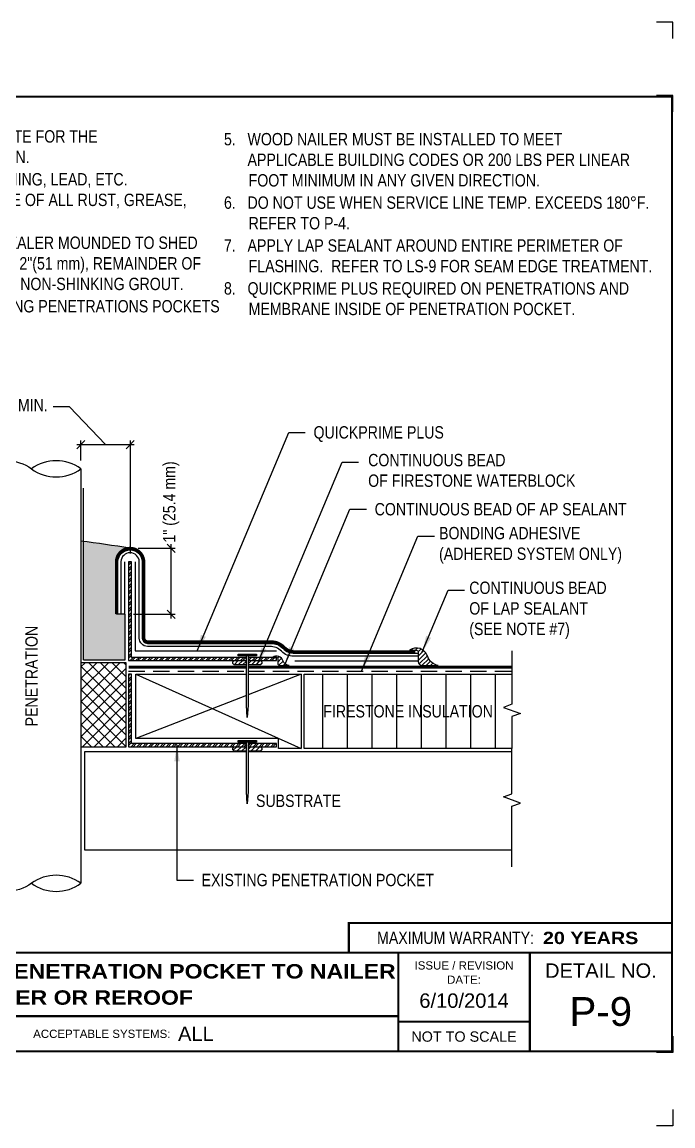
# Model space of a CAD drawing. Header units: inches. Extents: x 99.4 to 119.5, y -301 to -284.2.
# Drawn here: x 109.59 to 119.48, y -301 to -284.24 of the extents above; entities that cross this region are included whole.
import ezdxf
from ezdxf.enums import TextEntityAlignment as Align

# ---------------------------------------------------------------- set-up
doc = ezdxf.new("R2010")
doc.units = ezdxf.units.IN
doc.header["$MEASUREMENT"] = 0
doc.linetypes.add('HIDDEN', pattern=[0.375, 0.25, -0.125])
doc.layers.get('0').update_dxf_attribs({"linetype": 'CONTINUOUS'})
doc.layers.get('DEFPOINTS').update_dxf_attribs({"linetype": 'CONTINUOUS'})
for name, color, linetype in [('FSBP-ACCESSORY-OTHER', 7, 'CONTINUOUS'), ('FSBP-ADHESIVE', 1, 'HIDDEN'), ('FSBP-ANNO-NOTE', 7, 'CONTINUOUS'), ('FSBP-INSULATION', 7, 'CONTINUOUS'), ('FSBP-MEMBRANE', 7, 'CONTINUOUS'), ('FSBP-OTHER', 7, 'CONTINUOUS'), ('FSBP-SEALANTS', 1, 'CONTINUOUS'), ('FSBP-SUBSTRATE-GENERIC', 9, 'CONTINUOUS'), ('FSBP-TTLB', 7, 'CONTINUOUS'), ('FSBP-TTLB-BORDER', 7, 'CONTINUOUS'), ('FSBP-TTLB-TEXT', 7, 'CONTINUOUS'), ('FSBP-WOOD', 7, 'CONTINUOUS')]:
    doc.layers.add(name, color=color, linetype=linetype)
doc.styles.add('FSBP_ARIAL', font='arial.ttf')
doc.styles.add('FSBP_ARIAL_BOLD', font='')
doc.styles.add('FSBP_ARIAL_NAR', font='ARIALN.TTF')
doc.styles.get('FSBP_ARIAL_BOLD').set_extended_font_data('Arial Black')
doc.linetypes.add('ZIGZAG', pattern='A,0.0001,-0.2,[131,ltypeshp.shx,S=0.2,R=0,X=-0.2,Y=0],-0.4,[131,ltypeshp.shx,S=0.2,R=180,X=0.2,Y=0],-0.2', length=0.8001)
doc.dimstyles.new('FSBP-DIM', dxfattribs={"dimtxt": 0.1875, "dimasz": 0.125, "dimexe": 0.0625, "dimexo": 0.125, "dimgap": 0.125, "dimtad": 0, "dimdec": 0, "dimzin": 1, "dimdsep": 46, "dimlunit": 4, "dimtxsty": 'FSBP_ARIAL_NAR', "dimblk": 'OBLIQUE', "dimcen": 0.09375, "dimdle": 0.0625, "dimclrd": 256, "dimclre": 256, "dimclrt": 256, "dimadec": 0, "dimazin": 0, "dimtfac": 1, "dimtdec": 0, "dimtmove": 1, "dimatfit": 3, "dimfxl": 1, "dimtolj": 1, "dimtzin": 0, "dimlwd": -1, "dimlwe": -1, "dimarcsym": 0})
doc.dimstyles.new('FSBP-LEADER', dxfattribs={"dimtxt": 0.1875, "dimasz": 0.25, "dimexe": 0.0625, "dimexo": 0.125, "dimgap": 0.125, "dimtad": 0, "dimtih": 1, "dimtoh": 1, "dimdec": 4, "dimzin": 0, "dimdsep": 46, "dimlunit": 4, "dimtxsty": 'FSBP_ARIAL_NAR', "dimcen": 0.09375, "dimclrd": 256, "dimclre": 256, "dimclrt": 256, "dimadec": 0, "dimazin": 0, "dimtfac": 1, "dimtdec": 4, "dimtofl": 0, "dimtmove": 0, "dimatfit": 3, "dimfxl": 1, "dimtolj": 1, "dimtzin": 0, "dimlwd": -1, "dimlwe": -1, "dimarcsym": 0})
pattern_1 = [(45, (-176.4687499999998, -143.6076696362825), (-0.04419417382415922, 0.04419417382415922), []), (45, (-176.4687499999998, -143.5764196362825), (-0.04419417382415922, 0.04419417382415922), [])]

# ---------------------------------------------------------------- blocks, each defined once
blk = doc.blocks.new('_OBLIQUE')
at = {"color": 0, "linetype": 'ByBlock'}
blk.add_line((-0.5, -0.5), (0.5, 0.5), dxfattribs=at)
blk = doc.blocks.new('*D3')
at = {"layer": 'DEFPOINTS', "color": 0, "transparency": 16777216}
for p in [(106.7320842368251, -290.6531083208092), (107.48007737547, -291.0222582717101), (106.7320842368251, -292.4315688705128)]:
    blk.add_point(p, dxfattribs=at)
at = {"layer": 'FSBP-ANNO-NOTE', "transparency": 16777216}
for p, q in [((107.1060808061476, -290.6531083208092), (107.8550773754701, -290.0822673143712)), ((107.8550773754701, -290.0822673143712), (108.1050773754701, -290.0822673143712)), ((106.7320842368251, -292.3065688705128), (106.7320842368251, -290.5906083208092)), ((107.48007737547, -290.8972582717101), (107.48007737547, -290.5906083208092)), ((107.54257737547, -290.6531083208092), (106.6695842368251, -290.6531083208092))]:
    blk.add_line(p, q, dxfattribs=at)
at = {"layer": 'FSBP-ANNO-NOTE', "transparency": 16777216, "xscale": 0.125, "yscale": 0.125, "zscale": 0.125, "rotation": 180}
blk.add_blockref('_OBLIQUE', (106.7320842368251, -290.6531083208092), dxfattribs=at)
at = {"layer": 'FSBP-ANNO-NOTE', "transparency": 16777216, "xscale": 0.125, "yscale": 0.125, "zscale": 0.125}
blk.add_blockref('_OBLIQUE', (107.48007737547, -290.6531083208092), dxfattribs=at)
at = {"layer": 'FSBP-ANNO-NOTE', "transparency": 16777216, "insert": (108.2300773754701, -290.0822673143712), "char_height": 0.1875, "attachment_point": 4, "style": 'FSBP_ARIAL_NAR'}
blk.add_mtext('\\A1;1" (25.4 mm) MIN.', dxfattribs=at)
blk = doc.blocks.new('*D4')
at = {"layer": 'DEFPOINTS', "color": 0, "transparency": 16777216}
for p in [(111.2284788806869, -292.2287827526421), (111.85282725302, -292.2287827526421), (111.1552284106158, -293.2305717464915)]:
    blk.add_point(p, dxfattribs=at)
at = {"layer": 'FSBP-ANNO-NOTE', "transparency": 16777216}
for p, q in [((111.3534788806869, -292.2287827526421), (111.91532725302, -292.2287827526421)), ((111.85282725302, -293.2930717464915), (111.85282725302, -292.1662827526421)), ((111.2802284106158, -293.2305717464915), (111.91532725302, -293.2305717464915))]:
    blk.add_line(p, q, dxfattribs=at)
at = {"layer": 'FSBP-ANNO-NOTE', "transparency": 16777216, "xscale": 0.125, "yscale": 0.125, "zscale": 0.125}
for p, rotation in [((111.85282725302, -292.2287827526421), 90), ((111.85282725302, -293.2305717464915), 270)]:
    blk.add_blockref('_OBLIQUE', p, dxfattribs=dict(at, rotation=rotation))
at = {"layer": 'FSBP-ANNO-NOTE', "transparency": 16777216, "insert": (111.85282725302, -291.5249822116172), "char_height": 0.1875, "attachment_point": 5, "rotation": 90, "style": 'FSBP_ARIAL_NAR'}
blk.add_mtext('\\A1;1" (25.4 mm)', dxfattribs=at)
blk = doc.blocks.new('TTLB-EPDM_2')
at = {"layer": 'DEFPOINTS', "linetype": 'Continuous', "ltscale": 1.75}
for points in [[(20.01562500000003, 13.88083333333333), (20.01562500000003, 14.13083333333333), (19.76562500000003, 14.13083333333333)], [(20.01562500000003, -2.380833333333342), (20.01562500000003, -2.630833333333342), (19.76562500000003, -2.630833333333342)]]:
    blk.add_lwpolyline(points, dxfattribs=at)
at = {"layer": 'DEFPOINTS', "color": 1}
for points in [[(20.015625, 12.765625), (20.015625, 13.015625), (19.765625, 13.015625)], [(20.015625, -1.265625), (20.015625, -1.515625), (19.765625, -1.515625)]]:
    blk.add_lwpolyline(points, dxfattribs=at)
at = {"layer": 'FSBP-TTLB', "const_width": 0.03125}
blk.add_lwpolyline([(15.09028770518938, 0), (20, 0), (20, 0.4512598240669945), (15.09028770518938, 0.4512598240669945)], close=True, dxfattribs=at)
for points in [[(0, 0), (0, -1.5), (20, -1.5), (20, 0), (0, 0)], [(15.84028770518938, 0), (15.84028770518938, -0.9643749050531198)], [(17.84110496735593, 0), (17.84110496735593, -1.5)], [(20, 0), (20, -1.5)], [(4.825208527206769, -0.9643749050531198), (15.84028770518938, -0.9643749050531198)], [(15.84028770518938, -0.9643749050531198), (15.84028770518938, -1.5)], [(15.84028770518938, -1.048740175933006), (17.84110496735593, -1.048740175933006)]]:
    blk.add_lwpolyline(points, dxfattribs=at)
at = {"layer": 'FSBP-TTLB-BORDER', "const_width": 0.03125}
blk.add_lwpolyline([(20, 0), (20, 13), (0, 13), (0, 0)], dxfattribs=at)
at = {"layer": 'FSBP-TTLB-TEXT', "style": 'FSBP_ARIAL_NAR'}
blk.add_text('MAXIMUM WARRANTY:', height=0.1875, dxfattribs=at).set_placement((17.90516569312837, 0.2256299120335257), align=Align.MIDDLE_RIGHT)
at = {"layer": 'FSBP-TTLB-TEXT', "style": 'FSBP_ARIAL'}
for s, height, p in [('ISSUE / REVISION', 0.125, (16.84069633627263, -0.1938496373466023)), ('DETAIL NO.', 0.21875, (18.92055248367797, -0.2724398367368792)), ('DATE:', 0.125, (16.84069633627263, -0.409973105348854)), ('NOT TO SCALE', 0.15625, (16.84069633627263, -1.274370087966503))]:
    blk.add_text(s, height=height, dxfattribs=at).set_placement(p, align=Align.MIDDLE_CENTER)
blk.add_text('ACCEPTABLE SYSTEMS:', height=0.125, dxfattribs=at).set_placement((10.29281281591562, -1.23218745252656), align=Align.MIDDLE_LEFT)
at = {"layer": 'FSBP-TTLB-TEXT'}
for tag, height, style, p in [('MAXIMUM_WARRANTY', 0.1875, 'FSBP_ARIAL_BOLD', (18.03987100774941, 0.2240244307510579)), ('ACCPT_SYSTEMS', 0.21875, 'FSBP_ARIAL', (12.49438170418193, -1.23218745252656))]:
    blk.add_attdef(tag, text='', height=height, dxfattribs=dict(at, style=style)).set_placement(p, align=Align.MIDDLE_LEFT)
for tag, height, style, p in [('DETAIL_DESCP_LINE_1', 0.21875, 'FSBP_ARIAL_BOLD', (10.33118450231211, -0.2831249841755152)), ('DETAIL_DESCP_LINE_2', 0.21875, 'FSBP_ARIAL_BOLD', (10.33118450231211, -0.6812499208775904)), ('ISSUE_REV_DATE', 0.21875, 'FSBP_ARIAL', (16.84069633627263, -0.7282559425942452)), ('DETAIL_NUMBER', 0.4375, 'FSBP_ARIAL', (18.91941590748775, -0.8931630692489421))]:
    blk.add_attdef(tag, text='', height=height, dxfattribs=dict(at, style=style)).set_placement(p, align=Align.MIDDLE_CENTER)
blk = doc.blocks.new('FSBP_HOT-DIPPED-NAIL')
at = {"layer": 'FSBP-ACCESSORY-OTHER'}
blk.add_lwpolyline([(0, 0.1875), (0, -0.1875), (-0.03125, -0.1875), (-0.03125000000005684, 0.1875)], close=True, dxfattribs=at)
blk.add_lwpolyline([(0, 0.015625), (1, 0.015625), (1.25, 0), (1, -0.015625), (0, -0.015625)], dxfattribs=at)

msp = doc.modelspace()

# ---------------------------------------------------------------- hatches: boundary and pattern name
at = {"layer": 'FSBP-ACCESSORY-OTHER'}
h = msp.add_hatch(dxfattribs=at)
h.set_pattern_fill('STEEL', color=256, scale=0.5, style=0)
h.set_pattern_definition(pattern_1)
h.paths.add_polyline_path([(112.9976530601136, -293.8846938705128), (111.4272892641151, -293.8846938705128), (111.251508014115, -293.8846938705128), (111.251508014115, -292.4315688705128), (111.204633014115, -292.4315688705128), (111.204633014115, -293.9315688705127), (112.9976530601136, -293.9315688705128)])
h.paths.add_polyline_path([(113.454633014115, -293.8846938705128), (113.3418695769484, -293.8846938705128), (113.0210905601136, -293.8846938705128), (113.0210905601136, -293.9315688705127), (113.454633014115, -293.9315688705128)])
h = msp.add_hatch(dxfattribs=at)
h.set_pattern_fill('STEEL', color=256, scale=0.5, style=0)
h.set_pattern_definition(pattern_1)
h.paths.add_polyline_path([(113.454633014115, -295.1948937605728), (113.0210905601136, -295.1948937605728), (113.0210905601136, -295.2417687605728), (113.454633014115, -295.2417687605728)])
h.paths.add_polyline_path([(112.9976530601136, -295.1948937605728), (111.4272892641151, -295.1948937605728), (111.251508014115, -295.1948937605727), (111.2515080141147, -294.1409287770633), (111.2046330141148, -294.1409287770633), (111.2046330141151, -295.2417687605728), (112.9976530601136, -295.2417687605728)])
at = {"layer": 'FSBP-INSULATION'}
h = msp.add_hatch(dxfattribs=at)
h.set_pattern_fill('LINE', color=256, scale=3, angle=90, style=0)
h.set_pattern_definition([(90, (-44.46874999999966, -91.07266963628265), (-0.375, 2.296136913416957e-17), [])])
h.paths.add_polyline_path([(113.876508014115, -294.1409287770634), (113.876508014115, -295.2659287770633), (117.0306205947583, -295.2659287770633), (117.0306205947583, -294.784347401845), (117.1594085987952, -294.7374724018451), (116.9018325907214, -294.6437224018451), (117.0306205947583, -294.5968474018451), (117.030620594758, -294.1409287770633)])
h.paths.add_polyline_path([(114.1162199149413, -294.8488819660129), (116.7909086939318, -294.8488819660129), (116.7909086939318, -294.5578476890688), (114.1162199149413, -294.5578476890688)], flags=24)
at = {"layer": 'FSBP-OTHER'}
h = msp.add_hatch(dxfattribs=at)
h.set_pattern_fill('ANSI37', color=256, style=0)
h.set_pattern_definition([(45, (6.252776074688882e-13, -74.29147171961606), (-0.08838834764831843, 0.08838834764831845), []), (135, (6.252776074688882e-13, -74.29147171961606), (-0.08838834764831845, -0.08838834764831843), [])])
h.paths.add_polyline_path([(107.4800773754701, -293.9657060470225), (106.7891849312813, -293.9657060470224), (106.7891849312815, -295.2427414590624), (107.48007737547, -295.2427414590624)])
h.paths.add_polyline_path([(108.98007737547, -293.9763265091468), (108.2300773754701, -293.9763265091468), (108.23007737547, -296.8128037770634), (108.98007737547, -296.8128037770634)])
h.paths.add_polyline_path([(111.1709698196588, -293.9657060470225), (110.48007737547, -293.9657060470224), (110.48007737547, -295.2427414590624), (111.1709698196586, -295.2427414590624)])
h.paths.add_polyline_path([(108.7505945139421, -296.7316537345104), (108.7505945139421, -294.0574765516999), (108.459560236998, -294.0574765516999), (108.459560236998, -296.7316537345104)], flags=24)
at = {"layer": 'FSBP-SEALANTS'}
h = msp.add_hatch(dxfattribs=at)
h.set_pattern_fill('AR-SAND', color=256, scale=0.025, style=0)
h.set_pattern_definition([(37.50000000000001, (6.821210263296962e-13, -69.041471719616), (-0.001574833952740204, 0.04817059422532897), [0, -0.03800000000000001, 0, -0.0425, 0, -0.040625]), (7.499999999999999, (6.821210263296962e-13, -69.041471719616), (0.04424441763169318, 0.07055365163074351), [0, -0.0205, 0, -0.03425, 0, -0.013125]), (327.5, (-0.03074999999931788, -69.041471719616), (0.07785354654378739, 0.0001414763384241069), [0, -0.0125, 0, -0.04500000000000001, 0, -0.05875]), (317.5, (-0.03074999999931788, -69.041471719616), (0.07515316511430735, 0.02194188912335623), [0, -0.00625, 0, -0.0295, 0, -0.03375])])
h.paths.add_polyline_path([(107.4405187679506, -292.1249459886907, 0.01174016976444197), (106.7316758702529, -292.2287827526422, -0.4043529632897149), (106.9400773754701, -292.430260096467), (106.94007737547, -293.2284438705128), (106.8049263403243, -293.2284438705128), (106.8049263403243, -293.9196902167106), (107.4405187679505, -293.9196902167106)])
h.paths.add_polyline_path([(108.9376650614512, -292.0411085714735, 0.01228106908814912), (108.274098668971, -292.0641844170311), (108.274098668971, -293.9196902167106), (108.9376650614514, -293.9196902167106)])
h.paths.add_polyline_path([(111.02007737547, -292.430260096467, -0.4043529632895366), (111.2284788806871, -292.2287827526422, 0.01174016976443973), (110.5196359829895, -292.1249459886907), (110.5196359829896, -293.9196902167106), (111.1552284106158, -293.9196902167106), (111.1552284106158, -293.2284438705128), (111.0200773754701, -293.2284438705128)])
h = msp.add_hatch(dxfattribs=at)
h.set_pattern_fill('ANSI31', color=256, scale=0.375, angle=90, style=0)
h.set_pattern_definition([(45.00000000000001, (263.9812572712854, -34.78516090602687), (0.03314563036811942, -0.03314563036811941), [])])
edge = h.paths.add_edge_path()
edge.add_line((115.4771474809082, -293.7761331535143), (115.5774772584197, -293.7761331535143))
edge.add_arc((115.5774772584197, -293.8073831535143), 0.03125, 0, 90, ccw=False)
edge.add_line((115.6087272584197, -293.8073831535143), (115.6087272584197, -293.9470706535143))
edge.add_arc((115.6712272584197, -293.9470706535143), 0.0625, 180, 269.9999999999739)
edge.add_line((115.6712272584197, -294.0095706535143), (115.9106550827415, -294.0095706535143))
edge.add_arc((115.9569704837148, -293.7946259833087), 0.2198779834751552, 198.1545659585654, 257.8400588495569, ccw=False)
edge.add_arc((115.5808401972582, -293.9184990889963), 0.1761256341641667, 18.32092616322102, 126.0678511219772)
h = msp.add_hatch(dxfattribs=at)
h.set_pattern_fill('ANSI31', color=256, scale=0.375, angle=90, style=0)
h.set_pattern_definition([(45.00000000000001, (261.9243281816404, -17.16643365703158), (0.03314563036811942, -0.03314563036811941), [])])
edge = h.paths.add_edge_path()
edge.add_line((113.3974450409333, -293.8846938705128), (113.4546330141149, -293.8846938705128))
edge.add_arc((113.454633014115, -293.9025063705128), 0.01781249999993406, 1.8280843505635858e-10, 90.00000000018281, ccw=False)
edge.add_line((113.4724455141149, -293.9025063705127), (113.4724455141149, -293.9739456535142))
edge.add_arc((113.5080705141149, -293.9739456535142), 0.03562500000003865, 179.9999999999086, 269.9999999999086)
edge.add_line((113.5080705141149, -294.0095706535143), (113.6445443739783, -294.0095706535142))
edge.add_arc((113.6605764806952, -293.8951279289352), 0.1155602252284058, 199.8067854180653, 262.02541789090765, ccw=False)
edge.add_arc((113.4565498892529, -293.9658424537375), 0.1003916114735601, 18.32092616326416, 126.0678511220201)
h = msp.add_hatch(dxfattribs=at)
h.set_pattern_fill('ANSI31', color=256, scale=0.4, style=0)
h.set_pattern_definition([(45, (-176.4687499999998, -143.6076696362825), (-0.03535533905932738, 0.03535533905932738), [])])
h.paths.add_polyline_path([(113.1972797238203, -295.2417687605728), (113.0210905601136, -295.2417687605728), (113.0210905601136, -295.3092687605728), (113.1972797238203, -295.3092687605728, 1)])
h.paths.add_polyline_path([(112.9976530601136, -295.2417687605728), (112.8222797238203, -295.2417687605728, 1), (112.8222797238203, -295.3092687605728), (112.9976530601137, -295.3092687605728)])

# ---------------------------------------------------------------- linework, layer by layer
at = {"layer": 'FSBP-ACCESSORY-OTHER'}
for points in [[(112.9976530601136, -293.8846938705128), (111.4272892641151, -293.8846938705128), (111.251508014115, -293.8846938705128), (111.251508014115, -292.4315688705128), (111.204633014115, -292.4315688705128), (111.204633014115, -293.9315688705128), (111.2046330141151, -293.9315688705128), (112.9976530601136, -293.9315688705128)], [(113.0210905601136, -293.9315688705128), (113.454633014115, -293.9315688705128), (113.454633014115, -293.8846938705128), (113.0210905601136, -293.8846938705128)], [(112.9976530601136, -295.1948937605728), (111.4272892641151, -295.1948937605728), (111.251508014115, -295.1948937605728), (111.2515080141147, -294.1409287770633), (111.204633014115, -294.1409287770633), (111.204633014115, -295.2417687605728), (111.2046330141151, -295.2417687605728), (112.9976530601136, -295.2417687605728)], [(113.0210905601136, -295.2417687605728), (113.454633014115, -295.2417687605728), (113.454633014115, -295.1948937605728), (113.0210905601136, -295.1948937605728)]]:
    msp.add_lwpolyline(points, dxfattribs=at)
at = {"layer": 'FSBP-ADHESIVE', "linetype": 'ZIGZAG', "ltscale": 0.17}
for p, q in [((110.5196359829896, -293.9196902167106), (110.5196359829895, -291.3148894369965)), ((111.1457050884646, -292.4315688705128), (111.1457050884646, -293.2305717464915)), ((111.3077063447561, -292.4315688705128), (111.3077063447561, -293.7876043948119)), ((111.1552284106158, -293.9196902167106), (111.1552284106158, -293.2305717464915)), ((111.3077063447561, -293.7876043948119), (113.454633014115, -293.7876043948119)), ((110.5196359829896, -293.9196902167106), (111.1552284106159, -293.9196902167106)), ((113.7312893437901, -293.9392581535143), (115.6087272584198, -293.9392581535143))]:
    msp.add_line(p, q, dxfattribs=at)
at = {"layer": 'FSBP-ADHESIVE', "linetype": 'HIDDEN'}
for p, q in [((111.204633014115, -294.0940537770633), (112.9976530601136, -294.0940537770633)), ((113.0210905601136, -294.0940537770633), (117.0306205947581, -294.0940537770634))]:
    msp.add_line(p, q, dxfattribs=at)
at = {"layer": 'FSBP-ANNO-NOTE'}
for p, q in [((110.48007737547, -290.8972582717101), (110.48007737547, -290.5906083208093)), ((111.23007737547, -290.5906083208092), (111.23007737547, -292.3065688705128)), ((110.41757737547, -290.6531083208093), (111.29257737547, -290.6531083208093))]:
    msp.add_line(p, q, dxfattribs=at)
msp.add_lwpolyline([(110.85507737547, -290.6531083208093), (110.3083230913302, -290.0822673143712), (110.0583230913302, -290.0822673143712)], dxfattribs=at)
at = {"layer": 'FSBP-INSULATION'}
msp.add_lwpolyline([(117.0306205947581, -293.7830081535143), (117.0306205947583, -294.5968474018451), (116.9018325907214, -294.6437224018451), (117.1594085987952, -294.7374724018451), (117.0306205947583, -294.7843474018451), (117.0306205947583, -295.2659287770633), (113.876508014115, -295.2659287770633), (113.876508014115, -294.1409287770633), (117.0306205947581, -294.1409287770633)], dxfattribs=at)
at = {"layer": 'FSBP-MEMBRANE', "const_width": 0.046875}
msp.add_lwpolyline([(111.0200773754701, -293.2284438705128), (111.02007737547, -292.430260096467, -0.9667748974035473), (111.4368803859038, -292.430260096467), (111.4368803859038, -293.5916396075017, 0.3817299908454134), (111.4953472803199, -293.6489172259819), (113.3723708842579, -293.648917225982, -0.1989123673796794), (113.5657203947387, -293.7290052155014), (113.5699272128642, -293.7332120336268, 0.1989123673796422), (113.7301310929768, -293.7995706535143), (115.5618522584198, -293.7995706535143)], format="xyb", dxfattribs=at)
msp.add_lwpolyline([(111.0200773754701, -293.2284438705128), (111.02007737547, -292.430260096467, -0.9667748974035473), (111.4368803859038, -292.430260096467), (111.4368803859038, -293.5916396075017, 0.3817299908454134), (111.4953472803199, -293.6489172259819), (113.3723708842579, -293.648917225982, -0.1989123673796794), (113.5657203947387, -293.7290052155014), (113.5699272128642, -293.7332120336268, 0.1989123673796422), (113.7301310929768, -293.7995706535143), (115.5618522584198, -293.7995706535143)], format="xyb", dxfattribs=at)
at = {"layer": 'FSBP-MEMBRANE'}
msp.add_lwpolyline([(113.5278563188183, -293.7905780306854, 0.198912367379658), (113.3510796235216, -293.717354725982), (111.4934428859037, -293.717354725982, -0.4142135623730784), (111.3684428859037, -293.592354725982), (111.3684428859037, -292.4315688705128, 0.9577304969055279), (111.0885148754701, -292.430260096467), (111.0885148754701, -293.2284438705128), (111.0435148754701, -293.2284438705128), (111.04351487547, -292.430260096467, -0.9660962379874981), (111.4134428859038, -292.4315688705128), (111.4134428859038, -293.592354725982, 0.3865336461419783), (111.4948536913979, -293.6723547259819), (113.3723708842579, -293.672354725982, -0.1989123673796672), (113.5491475795546, -293.7455780306854), (113.5533543976801, -293.7497848488109, 0.1989123673796296), (113.7301310929768, -293.8230081535143), (115.6087272584198, -293.8230081535143), (115.6087272584198, -293.8680081535143), (113.7088398322405, -293.8680081535143, -0.198912367379658), (113.5320631369439, -293.7947848488109)], format="xyb", close=True, dxfattribs=at)
msp.add_lwpolyline([(113.5278563188183, -293.7905780306854, 0.198912367379658), (113.3510796235216, -293.717354725982), (111.4934428859037, -293.717354725982, -0.4142135623730784), (111.3684428859037, -293.592354725982), (111.3684428859037, -292.4315688705128, 0.9577304969055279), (111.0885148754701, -292.430260096467), (111.0885148754701, -293.2284438705128), (111.0435148754701, -293.2284438705128), (111.04351487547, -292.430260096467, -0.9660962379874981), (111.4134428859038, -292.4315688705128), (111.4134428859038, -293.592354725982, 0.3865336461419783), (111.4948536913979, -293.6723547259819), (113.3723708842579, -293.672354725982, -0.1989123673796672), (113.5491475795546, -293.7455780306854), (113.5533543976801, -293.7497848488109, 0.1989123673796296), (113.7301310929768, -293.8230081535143), (115.6087272584198, -293.8230081535143), (115.6087272584198, -293.8680081535143), (113.7088398322405, -293.8680081535143, -0.198912367379658), (113.5320631369439, -293.7947848488109)], format="xyb", close=True, dxfattribs=at)
at = {"layer": 'FSBP-MEMBRANE', "const_width": 0.046875}
for points in [[(111.204633014115, -294.0330081535143), (112.9976530601136, -294.0330081535143)], [(113.0210905601136, -294.0330081535143), (117.0306205947581, -294.0330081535143)]]:
    msp.add_lwpolyline(points, dxfattribs=at)
at = {"layer": 'FSBP-OTHER'}
for p, q in [((111.1709698196588, -293.9657060470224), (110.48007737547, -293.9657060470224)), ((111.1709698196586, -295.2427414590624), (111.1709698196588, -293.9657060470224)), ((110.48007737547, -295.2427414590624), (111.1709698196586, -295.2427414590624))]:
    msp.add_line(p, q, dxfattribs=at)
msp.add_lwpolyline([(108.9800773754699, -291.0222582717101, -0.3281646513244319), (109.73007737547, -291.0222582717101, 0.328164651324441), (110.48007737547, -291.0222582717101), (110.48007737547, -297.315717760748, 0.3281646513244413), (109.7300773754699, -297.315717760748, -0.3281646513244319), (108.98007737547, -297.3157177607482)], format="xyb", close=True, dxfattribs=at)
for centre, start, end in [((110.1050773754699, -291.5320869267123), 53.66398493457888, 126.336015065414), ((110.1050773754699, -296.8058891057459), 233.663984934586, 306.3360150654211)]:
    msp.add_arc(centre, 0.6328903992487896, start, end, dxfattribs=at)
at = {"layer": 'FSBP-SEALANTS'}
for p, q in [((112.8087589382229, -293.996242176559), (112.8734322442691, -293.9315688705128)), ((112.8722235050053, -293.9990688705127), (112.9397235050053, -293.9315688705127)), ((112.9385147657416, -293.9990688705127), (112.9976530601136, -293.9399305761406)), ((113.0210905601136, -293.982784336877), (113.0723060264778, -293.9315688705128)), ((113.0710972872141, -293.9990688705128), (113.1385972872141, -293.9315688705128)), ((113.1373885479503, -293.9990688705127), (113.2041763835933, -293.9322810348698)), ((113.2044503514543, -293.998298327745), (113.2302591810526, -293.9724894981466))]:
    msp.add_line(p, q, dxfattribs=at)
for points in [[(111.1535567715492, -293.2284438705128), (111.0200773754701, -293.2284438705128), (111.02007737547, -292.430260096467, -0.3932022950978986), (111.2284788806869, -292.2287827526421, 0.01239319210146217), (110.48007737547, -292.1201492240759, 0.01239319210146217)], [(112.9976530601136, -293.9990688705128), (112.8222797238203, -293.9990688705128, -1), (112.8222797238203, -293.9315688705128), (112.9707428718197, -293.9315688705128)], [(113.048816575821, -293.9315688705128), (113.1972797238203, -293.9315688705128, -0.9999999999999999), (113.1972797238203, -293.9990688705128), (113.0210905601136, -293.9990688705128)], [(112.9976530601136, -295.3092687605728), (112.8222797238203, -295.3092687605728, -1), (112.8222797238203, -295.2417687605728), (112.9707428718197, -295.2417687605728)], [(113.048816575821, -295.2417687605728), (113.1972797238203, -295.2417687605728, -0.9999999999999999), (113.1972797238203, -295.3092687605728), (113.0210905601136, -295.3092687605728)]]:
    msp.add_lwpolyline(points, format="xyb", dxfattribs=at)
for points in [[(115.4771474809082, -293.7761331535143), (115.5774772584197, -293.7761331535143, -0.414213562373095), (115.6087272584197, -293.8073831535143), (115.6087272584197, -293.9470706535143, 0.4142135623729951), (115.6712272584197, -294.0095706535143), (115.9106550827415, -294.0095706535143, -0.2664789095660278), (115.7480381524288, -293.863135899091, 0.5081353022056307)], [(113.3974450409333, -293.8846938705128), (113.4546330141149, -293.8846938705128, -0.414213562373095), (113.4724455141149, -293.9025063705127), (113.4724455141149, -293.9739456535142, 0.4142135623729951), (113.5080705141149, -294.0095706535143), (113.6445443739783, -294.0095706535142, -0.2783521486921461), (113.5518527237001, -293.9342854354915, 0.5081353022056307)]]:
    msp.add_lwpolyline(points, format="xyb", close=True, dxfattribs=at)
at = {"layer": 'FSBP-SUBSTRATE-GENERIC'}
for points in [[(117.0306205947583, -296.8128037770634), (110.54257737547, -296.8128037770634), (110.54257737547, -295.3128037770634), (112.9976530601136, -295.3128037770634)], [(113.0210905601136, -295.3128037770634), (117.0306205947583, -295.3128037770634)], [(117.0306205947583, -297.0628037770634), (117.0306205947583, -296.1437224018451), (117.1594085987952, -296.0968474018451), (116.9018325907214, -296.0030974018451), (117.0306205947583, -295.9562224018451), (117.0306205947583, -295.2659287770633)]]:
    msp.add_lwpolyline(points, dxfattribs=at)
at = {"layer": 'FSBP-WOOD'}
for p, q in [((111.314008014115, -294.1409287770633), (113.829633014115, -295.2659287770633)), ((113.829633014115, -294.1409287770633), (113.0210905601136, -294.4545717305955)), ((112.9976530601136, -294.4636634074604), (111.314008014115, -295.1167687605728))]:
    msp.add_line(p, q, dxfattribs=at)
msp.add_lwpolyline([(113.0210905601136, -294.1409287770633), (113.829633014115, -294.1409287770633), (113.829633014115, -295.2659287770633), (113.485883014115, -295.2659287770633), (113.485883014115, -295.1167687605727), (111.314008014115, -295.1167687605728), (111.314008014115, -294.1409287770633), (112.9976530601136, -294.1409287770633)], dxfattribs=at)

# ---------------------------------------------------------------- block references
msp.add_blockref('TTLB-EPDM_2', (99.46270113045534, -298.3686479427976)).add_auto_attribs({'DETAIL_DESCP_LINE_1': 'PENETRATION WITH METAL PENETRATION POCKET TO NAILER', 'DETAIL_DESCP_LINE_2': 'FOR RECOVER OR REROOF', 'ACCPT_SYSTEMS': 'ALL', 'ISSUE_REV_DATE': '6/10/2014', 'DETAIL_NUMBER': 'P-9', 'MAXIMUM_WARRANTY': '20 YEARS'})
at = {"layer": 'FSBP-ACCESSORY-OTHER', "xscale": 0.75, "yscale": 0.75, "zscale": 0.75, "rotation": 270}
for p in [(113.0093718101136, -293.8612563705128), (113.0093718101136, -295.1714562605728)]:
    msp.add_blockref('FSBP_HOT-DIPPED-NAIL', p, dxfattribs=at)
at = {"layer": 'FSBP-ANNO-NOTE', "xscale": 0.125, "yscale": 0.125, "zscale": 0.125, "rotation": 180}
msp.add_blockref('_OBLIQUE', (110.48007737547, -290.6531083208093), dxfattribs=at)
at = {"layer": 'FSBP-ANNO-NOTE', "xscale": 0.125, "yscale": 0.125, "zscale": 0.125}
msp.add_blockref('_OBLIQUE', (111.23007737547, -290.6531083208093), dxfattribs=at)

# ---------------------------------------------------------------- texts
at = {"layer": 'FSBP-ANNO-NOTE', "style": 'FSBP_ARIAL_NAR'}
for s, p in [('QUICKPRIME PLUS', (114.0158355930861, -290.4677873123168)), ('CONTINUOUS BEAD OF AP SEALANT', (114.9452745783343, -291.6347450097784)), ('EXISTING PENETRATION POCKET', (112.31601487547, -297.2652522001817))]:
    msp.add_text(s, height=0.1875, dxfattribs=at).set_placement(p, align=Align.MIDDLE_LEFT)
msp.add_text('PENETRATION', height=0.1875, rotation=90, dxfattribs=at).set_placement((109.73007737547, -294.1689880162292), align=Align.MIDDLE)
for s, p in [('FIRESTONE INSULATION', (115.4535643044366, -294.7034287770633)), ('SUBSTRATE', (113.7865989851141, -296.0628037770633))]:
    msp.add_text(s, height=0.1875, dxfattribs=at).set_placement(p, align=Align.MIDDLE_CENTER)
at = {"layer": 'FSBP-ANNO-NOTE', "char_height": 0.1875, "attachment_point": 1, "style": 'FSBP_ARIAL_NAR'}
for s, width, heights, insert in [('\\pi-0.375,l0.375,t0.1875,0.375;NOTES:\\P1.   REFER TO FIRESTONE WEBSITE FOR THE                \\P\\pi0;MOST CURRENT INFORMATION.\\P\\pi-0.375;{\\H0.083333x;\\P\\pt0.375;}2.   REMOVE ALL EXISTING FLASHING, LEAD, ETC.\\P\\pi0;PIPE SURFACE MUST BE FREE OF ALL RUST, GREASE, INSULATION, ETC.\\P{\\H0.083333x;\\P\\pi-0.375;}3.   FIRESTONE POURABLE SEALER MOUNDED TO SHED WATER.  (MINIMUM DEPTH OF 2"(51 mm), REMAINDER OF POCKET MAY BE FILLED WITH NON-SHINKING GROUT. \\P{\\H0.083333x;\\P}4.   DO NOT USE OVER EXISTING PENETRATIONS POCKETS', 6.433901067091938, [3.434524132200751], (105.9738648130442, -285.5674691764852)), ('\\A1;\\pi-0.375,l0.375,t0.375;5.   WOOD NAILER MUST BE INSTALLED TO MEET\\P      APPLICABLE BUILDING CODES OR 200 LBS PER LINEAR FOOT MINIMUM IN ANY GIVEN DIRECTION.\\P{\\H0.083333x;\\P}6.   DO NOT USE WHEN SERVICE LINE TEMP. EXCEEDS 180°F. REFER TO P-4.{\\H0.083333x;\\P\\ptz;\\P\\pt0.375;}7.   APPLY LAP SEALANT AROUND ENTIRE PERIMETER OF FLASHING.  REFER TO LS-9 FOR SEAM EDGE TREATMENT.\\P{\\H0.083333x;\\P}8.   QUICKPRIME PLUS REQUIRED ON PENETRATIONS AND MEMBRANE INSIDE OF PENETRATION POCKET.', 6.539554345439683, [3.640632569124081], (112.6551405369682, -285.9218618660616)), ('\\A1;\\pi-0.375,l0.375,t0.375;CONTINUOUS BEAD \\POF FIRESTONE WATERBLOCK', 3.665166970477003, [0.524620496060324], (114.8464126194594, -290.7948928414426)), ('\\A1;\\pi-0.375,l0.375,t0.375;BONDING ADHESIVE\\P(ADHERED SYSTEM ONLY)', 2.901163796235778, [0.699724375785026], (115.9243032299237, -291.9042537866371)), ('\\A1;\\pi-0.375,l0.375,t0.375;CONTINUOUS BEAD \\POF LAP SEALANT\\P(SEE NOTE #7)', 2.258976580214949, [0.9508773546367042], (116.3834127172267, -292.7343678367943))]:
    msp.add_mtext_dynamic_manual_height_columns(s, width=width, gutter_width=23.08110225731588, heights=heights, dxfattribs=dict(at, insert=insert))

# ---------------------------------------------------------------- dimensions: what is measured, and where the dimension line sits
at = {"layer": 'FSBP-ANNO-NOTE'}
for base, p1, p2, angle, text, picture, middle in [((106.7320842368251, -290.6531083208092), (107.48007737547, -291.0222582717101), (106.7320842368251, -292.4315688705128), 180, '1" (25.4 mm) MIN.', '*D3', (108.2300773754701, -290.0822673143712)), ((111.85282725302, -292.2287827526421), (111.1552284106158, -293.2305717464915), (111.2284788806869, -292.2287827526421), 90, '1" (25.4 mm)', '*D4', (111.85282725302, -291.5249822116172))]:
    dim = msp.add_linear_dim(base=base, p1=p1, p2=p2, angle=angle, text=text, dimstyle='FSBP-DIM', dxfattribs=at)
    dim.commit()
    dim.dimension.update_dxf_attribs({"geometry": picture, "text_midpoint": middle, "dimtype": 128})

# ---------------------------------------------------------------- leaders
for points in [[(112.2460637614084, -293.7873056395149), (113.6408355930861, -290.4677873123168), (113.8908355930861, -290.4677873123168)], [(113.1648713131657, -293.9805989958247), (114.4498088882448, -290.9224831571569), (114.6998088882448, -290.9224831571569)], [(113.5884049290713, -293.9715675793366), (114.5702745783343, -291.6347450097784), (114.8202745783343, -291.6347450097784)], [(114.743126359231, -294.0940553391674), (115.6035690311584, -292.0462256123999), (115.8535690311584, -292.0462256123999)], [(115.6682284321682, -293.8029613273072), (116.061693413209, -292.8665255705678), (116.311693413209, -292.8665255705678)], [(111.94101487547, -295.2132425529493), (111.94101487547, -297.2652522001819), (112.19101487547, -297.2652522001819)]]:
    msp.add_leader(points, dimstyle='FSBP-LEADER', dxfattribs=at)

doc.saveas('drawing.dxf')
